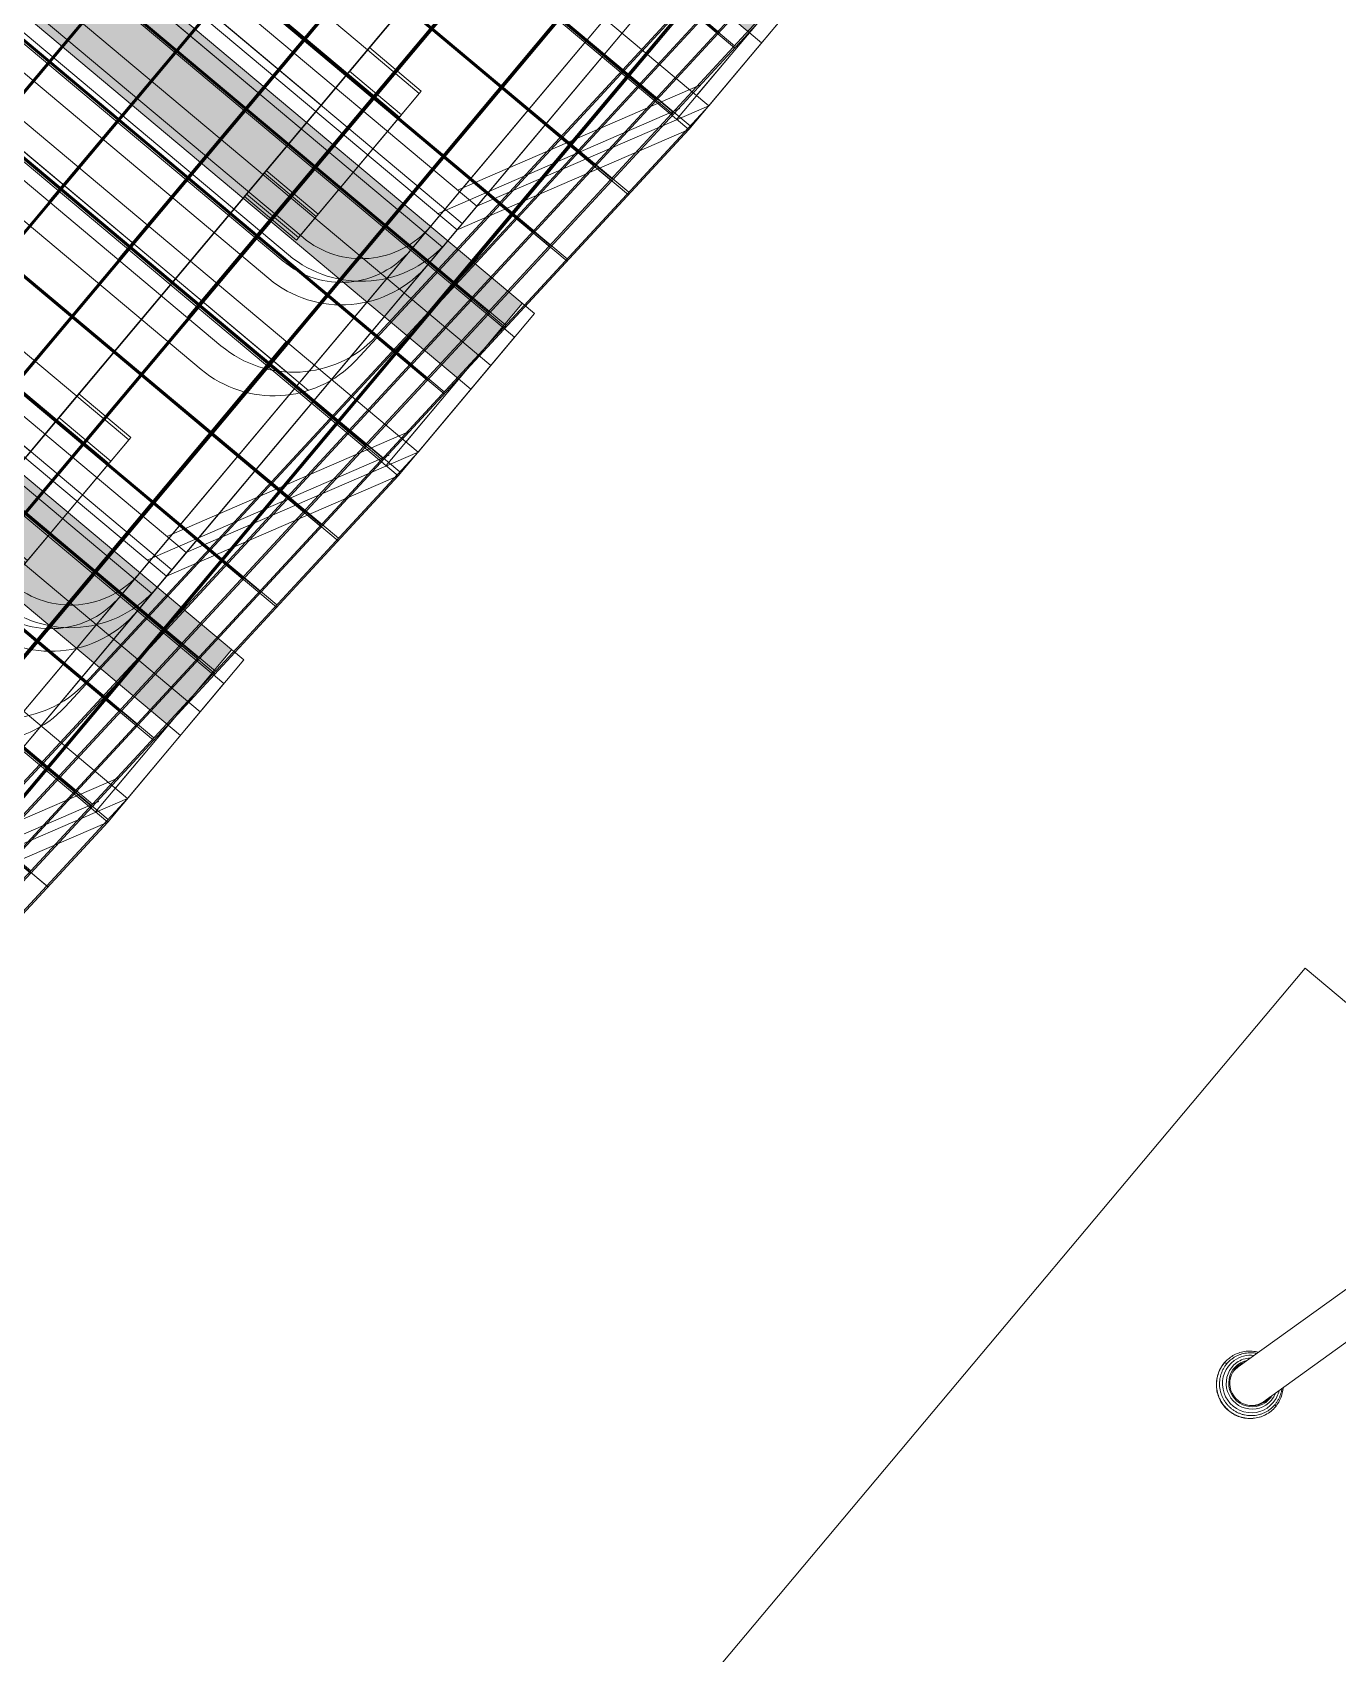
# Model space of a CAD drawing. Header units: metres. Extents: x 822482 to 822767, y 9662202 to 9662512.
# Drawn here: x 822635.982 to 822636.559, y 9662442.482 to 9662443.199 of the extents above; entities that cross this region are included whole.
import ezdxf

# ---------------------------------------------------------------- set-up
doc = ezdxf.new("R2010")
doc.units = ezdxf.units.M
for name, color, linetype, lineweight in [('A-MOB', 251, 'Continuous', 0), ('ARQ_NE_MOBILIÁRIOS', 251, 'Continuous', 0), ('HACHURAS', 167, 'Continuous', 9)]:
    doc.layers.add(name, color=color, linetype=linetype, lineweight=lineweight)

# ---------------------------------------------------------------- blocks, each defined once
blk = doc.blocks.new('cadeira')
at = {"layer": 'A-MOB'}
for p, q in [((2102.233371138036, 1481.501824056042), (2102.217967796245, 1481.562332306529)), ((2102.200078194035, 1481.555387287093), (2102.214909927438, 1481.497124459964)), ((2102.239170110404, 1481.499040519135), (2102.239167104549, 1481.499154637784))]:
    blk.add_line(p, q, dxfattribs=at)
for centre, major_axis, ratio, start_param, end_param in [((2102.224088455531, 1481.499678830536), (0.01237839160458856, 0.003151117329812019), 0.9874720141414076, 0, 0.7291411325507143), ((2102.224088455531, 1481.499678830536), (0.01237839160458856, 0.003151117329812019), 0.9874720141414076, 2.412347571342982, 2.895367441831326), ((2102.224088455531, 1481.499678830536), (0.01237839160458856, 0.003151117329812019), 0.9874720141414076, 2.895367441831326, 6.283185307179586), ((2102.224009324942, 1481.499989675649), (0.01103600799438169, 0.00280939213703249), 0.9874720141414073, 2.561475047485406, 2.8953674418309), ((2102.224009324942, 1481.499989675649), (0.01103600799438169, 0.00280939213703249), 0.9874720141414073, 2.8953674418309, 6.283185307179586), ((2102.22397703717, 1481.50011651024), (-0.01008111655549876, -0.002566309266716033), 0.9874720141414075, 0, 3.555298248629543), ((2102.224009324942, 1481.499989675649), (0.01103600799438169, 0.00280939213703249), 0.9874720141414073, 0, 0.5800136561430572), ((2102.22397703717, 1481.50011651024), (0.009595514118684999, 0.00244269140884473), 0.9874720141414074, 0, 0.2766536155318286), ((2102.224140532737, 1481.499474258003), (-0.009382204595793668, -0.002388390062138288), 0.9874720141414073, 2.840095046081327, 3.321544120279816), ((2102.213809200318, 1481.499028032983), (-0.004499999994516822, -2.221454809279298e-07), 0.1530350702676055, 5.655187444487086, 6.357021691694714), ((2102.22397703717, 1481.50011651024), (-0.01008111655549876, -0.002566309266716033), 0.9874720141414075, 5.869375762309677, 6.036960095424607), ((2102.22397703717, 1481.50011651024), (-0.01008111655549876, -0.002566309266716033), 0.9874720141414075, 6.036960095424607, 6.283185307179586), ((2102.22397703717, 1481.50011651024), (0.009595514118684999, 0.00244269140884473), 0.9874720141414074, 2.864835088083686, 2.895367441830294), ((2102.22397703717, 1481.50011651024), (0.009595514118684999, 0.00244269140884473), 0.9874720141414074, 2.895367441830294, 6.283185307179586), ((2102.224140532737, 1481.499474258003), (-0.009382204595793668, -0.002388390062138288), 0.9874720141414073, 6.103228065211142, 6.283185307179586), ((2102.224140532737, 1481.499474258003), (-0.009382204595793668, -0.002388390062138288), 0.9874720141414073, 0, 0.3015900072702646), ((2102.224140532737, 1481.499474258003), (0.009230605298415248, 0.002349798039165989), 0.9874720141414076, 3.141639120422306, 3.708402070350621), ((2102.224140532737, 1481.499474258003), (0.009230605298415248, 0.002349798039165989), 0.9874720141414076, 5.716370649579977, 6.283133599241613), ((2102.234667141116, 1481.499152173313), (-0.004499999988713245, 3.187174342325258e-07), 0.1530300348553698, 3.145634261303571, 3.847468508499178)]:
    blk.add_ellipse(centre, major_axis=major_axis, ratio=ratio, start_param=start_param, end_param=end_param, dxfattribs=at)
for points, knots in [([(2102.238950593004, 1481.501630477632), (2102.238806876178, 1481.502479113891), (2102.238369806914, 1481.50416260818), (2102.237233901398, 1481.506589976314), (2102.235635073731, 1481.508835642978), (2102.233634540314, 1481.51075781332), (2102.23189317096, 1481.511866151099), (2102.230887551983, 1481.512355533958), (2102.230695396718, 1481.512444032536)], [0, 0, 0, 0, 0.1807600822279326, 0.3704788757132992, 0.5652167844885467, 0.7634922800782372, 0.9552548964499725, 1, 1, 1, 1]), ([(2102.23809186929, 1481.499598648822), (2102.238091901008, 1481.500050533866), (2102.238069484657, 1481.500502285923), (2102.237979971575, 1481.501401175904), (2102.237912874984, 1481.501848312438), (2102.237734647508, 1481.50273366486), (2102.2376235169, 1481.503171879378), (2102.237358291588, 1481.504035167172), (2102.237204197294, 1481.504460239111), (2102.236854528603, 1481.505293147718), (2102.236658954746, 1481.505700983096), (2102.236228210429, 1481.506495490548), (2102.235993040635, 1481.506882161392), (2102.235485369307, 1481.507630615571), (2102.235212868559, 1481.507992397748), (2102.23463315974, 1481.50868759009), (2102.234325952568, 1481.509020999179), (2102.233679789592, 1481.509656234099), (2102.233340834789, 1481.509958058946), (2102.232634441027, 1481.510527218323), (2102.23226700316, 1481.510794551971), (2102.231619255689, 1481.511218757766), (2102.231345220113, 1481.511384950963), (2102.231065647576, 1481.511541544305)], [0, 0, 0, 0, 0.0934142923867353, 0.0934142923867353, 0.1868285847734706, 0.1868285847734706, 0.280242877160206, 0.280242877160206, 0.3736571695469413, 0.3736571695469413, 0.4670714619336767, 0.4670714619336767, 0.5604857543204121, 0.5604857543204121, 0.6539000467071473, 0.6539000467071473, 0.7473143390938825, 0.7473143390938825, 0.8407286314806178, 0.8407286314806178, 0.934142923867353, 0.934142923867353, 1, 1, 1, 1]), ([(2102.212211027376, 1481.507630560065), (2102.212110801082, 1481.507486086855), (2102.211507210675, 1481.506583607455), (2102.210555277793, 1481.504781482077), (2102.209696070664, 1481.502083426929), (2102.209342920315, 1481.500051623663), (2102.209338979707, 1481.498951036807), (2102.209340293914, 1481.498826113031)], [0, 0, 0, 0, 0.05620342930514511, 0.346996053859471, 0.6491272281727599, 0.9602419264744014, 1, 1, 1, 1]), ([(2102.212275051564, 1481.506740222815), (2102.212113446388, 1481.506482383445), (2102.211960375369, 1481.50621934366), (2102.211600797693, 1481.505551848569), (2102.211405215319, 1481.50514168521), (2102.211055529238, 1481.504304614368), (2102.210901426072, 1481.50387770818), (2102.210636182749, 1481.503011263283), (2102.210525043001, 1481.502571725915), (2102.210346797065, 1481.501684251929), (2102.210279691152, 1481.501236316684), (2102.210190159339, 1481.50033636111), (2102.210167733577, 1481.499884342175), (2102.210167755884, 1481.499432457452)], [0, 0, 0, 0, 0.1180880148161279, 0.1180880148161279, 0.2944704118529023, 0.2944704118529023, 0.4708528088896767, 0.4708528088896767, 0.6472352059264511, 0.6472352059264511, 0.8236176029632262, 0.8236176029632262, 1, 1, 1, 1]), ([(2102.239167104549, 1481.499154637784), (2102.239166966856, 1481.497190164077), (2102.238778057567, 1481.495286031647), (2102.237652916981, 1481.492597211223), (2102.237185578959, 1481.491732516898), (2102.236104152527, 1481.490128501437), (2102.235484996019, 1481.489378096127), (2102.234091307636, 1481.487993596417), (2102.233337486259, 1481.487379540466), (2102.231720063039, 1481.486302247579), (2102.230845963562, 1481.485835276622), (2102.229039392131, 1481.485086320668), (2102.22810925564, 1481.484802392491), (2102.226195491086, 1481.484414944632), (2102.225207121339, 1481.48431354914), (2102.223260990281, 1481.484303264651), (2102.222292904781, 1481.484391292413), (2102.220366893747, 1481.484759112481), (2102.219426833394, 1481.485036894128), (2102.217631489954, 1481.485762309464), (2102.216763020151, 1481.486215578655), (2102.21513212012, 1481.487284708712), (2102.214380966227, 1481.487891184336), (2102.213004325848, 1481.489244334414), (2102.212374136946, 1481.490000000242), (2102.211291411589, 1481.491597618401), (2102.210833101395, 1481.492442531568), (2102.210084170001, 1481.494225107877), (2102.209797322406, 1481.49516041025), (2102.209418290297, 1481.497044058968), (2102.209321511958, 1481.498002193891), (2102.209321463836, 1481.498977009629)], [0, 0, 0, 0, 0.1250000000000005, 0.1250000000000005, 0.1875000000000011, 0.1875000000000011, 0.2500000000000006, 0.2500000000000006, 0.3125000000000003, 0.3125000000000003, 0.3749999999999998, 0.3749999999999998, 0.4375000000000004, 0.4375000000000004, 0.5, 0.5, 0.5625000000000008, 0.5625000000000008, 0.6250000000000002, 0.6250000000000002, 0.6874999999999999, 0.6874999999999999, 0.7500000000000004, 0.7500000000000004, 0.8125, 0.8125, 0.875, 0.875, 0.9374999999999999, 0.9374999999999999, 1, 1, 1, 1]), ([(2102.210167755884, 1481.499432457452), (2102.21016777819, 1481.498980606744), (2102.210190245183, 1481.498528891626), (2102.210279852329, 1481.497630079722), (2102.210346992345, 1481.497182984327), (2102.210525299126, 1481.496297717336), (2102.210636465617, 1481.495859547111), (2102.210901754971, 1481.494996349998), (2102.211055877423, 1481.494571324445), (2102.211405594659, 1481.493738509644), (2102.211601188902, 1481.493330721685), (2102.212031966307, 1481.492536309054), (2102.212267148802, 1481.492149685613), (2102.212774838064, 1481.491401325205), (2102.213047344047, 1481.491039589397), (2102.21362705621, 1481.490344487791), (2102.213934261494, 1481.490011123068), (2102.214580414033, 1481.489375973967), (2102.214919360287, 1481.489074190572), (2102.215625730867, 1481.488505110351), (2102.2159931541, 1481.488237814404), (2102.216752940499, 1481.487740283203), (2102.217145302489, 1481.487510048717), (2102.217951188097, 1481.487088857674), (2102.218364710469, 1481.486897901766), (2102.219208934752, 1481.486557106875), (2102.219639635358, 1481.486407268417), (2102.220514068586, 1481.486150151472), (2102.220957799856, 1481.486042873382), (2102.221854021393, 1481.485871910374), (2102.222306510274, 1481.485808225721), (2102.223215889665, 1481.485725062993), (2102.223672778769, 1481.485705585048), (2102.224586558852, 1481.485711023443), (2102.225043448418, 1481.485735939775), (2102.225952829654, 1481.485829926922), (2102.226405319917, 1481.485898997592), (2102.227301545126, 1481.486080628411), (2102.227745278684, 1481.48619318828), (2102.228619717376, 1481.4864607137), (2102.229050421156, 1481.486615678836), (2102.229894652642, 1481.486966522634), (2102.230308179041, 1481.487162400751), (2102.231114073521, 1481.487593184363), (2102.231506440355, 1481.48782808919), (2102.232266237209, 1481.488334664246), (2102.232633666054, 1481.488606333691), (2102.233340048574, 1481.489183821964), (2102.233679001155, 1481.489489639898), (2102.234325167002, 1481.490132480278), (2102.234632379268, 1481.490469501729), (2102.235212105979, 1481.491171503778), (2102.235484619528, 1481.49153648329), (2102.235992324439, 1481.492290886852), (2102.236227515015, 1481.492680309736), (2102.236658309018, 1481.49347985004), (2102.236853911778, 1481.493889966223), (2102.237203646402, 1481.494726943837), (2102.237357777725, 1481.495153803973), (2102.237623085089, 1481.496020158952), (2102.237734260719, 1481.496459652454), (2102.23791258596, 1481.497347041953), (2102.237979735294, 1481.497794936577), (2102.238069361171, 1481.498694815192), (2102.238091837574, 1481.499146797792), (2102.23809186929, 1481.499598648822)], [0, 0, 0, 0, 0.03125, 0.03125, 0.0625, 0.0625, 0.09375, 0.09375, 0.125, 0.125, 0.15625, 0.15625, 0.1875, 0.1875, 0.21875, 0.21875, 0.25, 0.25, 0.28125, 0.28125, 0.3125, 0.3125, 0.34375, 0.34375, 0.375, 0.375, 0.40625, 0.40625, 0.4375, 0.4375, 0.46875, 0.46875, 0.5, 0.5, 0.53125, 0.53125, 0.5625, 0.5625, 0.59375, 0.59375, 0.625, 0.625, 0.65625, 0.65625, 0.6875, 0.6875, 0.71875, 0.71875, 0.75, 0.75, 0.78125, 0.78125, 0.8125, 0.8125, 0.84375, 0.84375, 0.875, 0.875, 0.90625, 0.90625, 0.9375, 0.9375, 0.96875, 0.96875, 1, 1, 1, 1]), ([(2102.21050607089, 1481.493243194277), (2102.210507935581, 1481.493238743409), (2102.21050980246, 1481.493234293635), (2102.210885484741, 1481.492340109819), (2102.211342996375, 1481.491496668882), (2102.212423834489, 1481.48990183545), (2102.213052924802, 1481.489147486874), (2102.214427167177, 1481.48779669388), (2102.215177011425, 1481.487191275626), (2102.216805069542, 1481.486124008575), (2102.217672024981, 1481.485671529796), (2102.21946424117, 1481.484947378038), (2102.220402662882, 1481.484670080592), (2102.222325316877, 1481.484302901634), (2102.22329171533, 1481.484215027346), (2102.225234455353, 1481.484225293918), (2102.226221102553, 1481.484326512593), (2102.228131531865, 1481.48471328522), (2102.229060046973, 1481.484996718541), (2102.230863471058, 1481.485744369693), (2102.23173604663, 1481.486210526418), (2102.233350651558, 1481.487285942165), (2102.234103158442, 1481.487898927419), (2102.235494419231, 1481.489281015544), (2102.236112496149, 1481.490030112358), (2102.23719203808, 1481.491631332649), (2102.237658561435, 1481.492494519754), (2102.238781741729, 1481.495178655544), (2102.239169972951, 1481.497079468105), (2102.239170110404, 1481.499040519135)], [0, 0, 0, 0, 0.0003570153516637432, 0.0003570153516637432, 0.07176008568368761, 0.07176008568368761, 0.1431631560157113, 0.1431631560157113, 0.2145662263477359, 0.2145662263477359, 0.2859692966797596, 0.2859692966797596, 0.357372367011783, 0.357372367011783, 0.4287754373438079, 0.4287754373438079, 0.5001785076758314, 0.5001785076758314, 0.5715815780078561, 0.5715815780078561, 0.6429846483398797, 0.6429846483398797, 0.7143877186719032, 0.7143877186719032, 0.7857907890039266, 0.7857907890039266, 0.8571938593359515, 0.8571938593359515, 1, 1, 1, 1])]:
    blk.add_open_spline(points, degree=3, knots=knots, dxfattribs=at)
for points, degree in [([(2102.238957638651, 1481.501618758695), (2102.239096524457, 1481.500809404452), (2102.239167162972, 1481.499988167437), (2102.239167104549, 1481.499154637784)], 3), ([(2102.239165062635, 1481.499426452746), (2102.239163555301, 1481.499483848973), (2102.239162047968, 1481.499541245201)], 2), ([(2102.239170110404, 1481.499040519135), (2102.239170119391, 1481.499168736877), (2102.239168452616, 1481.499296663241), (2102.239165119026, 1481.499424299725)], 3), ([(2102.210917173263, 1481.492346884321), (2102.210943291679, 1481.492295756803), (2102.210969410095, 1481.492244629286)], 2)]:
    blk.add_open_spline(points, degree=degree, dxfattribs=at)
blk = doc.blocks.new('carro grande')
at = {"ltscale": 0.008}
blk.add_hatch(color=8, dxfattribs=at).paths.add_polyline_path([(927.9740826328996, 947.0928926636606), (927.9440826328989, 947.0928926636606), (927.9440826328988, 946.3568926636598), (927.9740826328996, 946.3568926636598)])
at = {"layer": 'HACHURAS', "ltscale": 0.008}
h = blk.add_hatch(dxfattribs=at)
h.set_pattern_fill('_USER', color=8, scale=0.04, style=0, double=1, pattern_type=0)
h.set_pattern_definition([(0, (-293.621430023385, -282.7408376272304), (0, 0.04), []), (90, (-293.621430023385, -282.7408376272304), (-0.04, 0), [])])
edge = h.paths.add_edge_path()
edge.add_line((927.8940826328998, 947.0998926636602), (927.8940826328997, 946.3498926636611))
edge.add_line((927.8940826328997, 946.3498926636611), (926.9210395043773, 946.397029439791))
edge.add_arc((926.9240826328993, 946.4469367475605), 0.04999999999995457, 179.9999999994789, 266.51067509481254, ccw=False)
edge.add_line((926.8740826328993, 946.4469367475609), (926.8740826328992, 947.0028485797625))
edge.add_arc((926.9240826328975, 947.0028485797642), 0.04999999999824922, 93.4893249071348, 180.0000000019541, ccw=False)
edge.add_line((926.9210395043739, 947.0527558875318), (927.8940826328998, 947.0998926636602))
at = {"color": 8, "ltscale": 0.008}
for p, q in [((927.8940826328993, 947.0998926636602), (926.9210395043713, 947.0527558875317)), ((927.794082632899, 947.0498926636609), (927.8940826328993, 947.0998926636602)), ((927.8940826328997, 946.3498926636602), (927.8940826328998, 947.0998926636602)), ((927.9740826328992, 947.0998926636602), (927.8940826328993, 947.0998926636602)), ((927.9440826328988, 946.3498926636602), (927.9440826328989, 947.0998926636603)), ((927.9740826328996, 946.3498926636602), (927.9740826328997, 947.0998926636603)), ((927.794082632899, 947.0387123237723), (927.8985547688548, 947.0909483917493)), ((927.9740826328992, 947.0928926636606), (927.8940826328993, 947.0928926636606)), ((927.794082632899, 947.0498926636609), (926.9740826328994, 947.0498926636611)), ((927.7840826328991, 946.3998926636594), (927.7840826328991, 947.0498926636609)), ((927.7940826328992, 946.3998926636594), (927.7940826328993, 947.0498926636609)), ((927.794082632899, 947.0398926636607), (926.9740826328994, 947.0398926636608)), ((926.8740826328992, 947.0028485797625), (926.8740826328993, 946.4469367475609)), ((926.9240826328986, 946.9998926636614), (926.9240826328986, 946.4498926636621)), ((926.9340826328989, 946.9998926636614), (926.9340826328988, 946.4498926636621))]:
    blk.add_line(p, q, dxfattribs=at)
for points in [[(926.9450036552695, 946.998324516711), (927.0159622063288, 946.998324516711), (927.0159622063288, 946.9683378143196), (926.9450036552694, 946.9683378143196)], [(927.7463855704603, 946.9983245167094), (927.8173441215198, 946.9983245167093), (927.8173441215199, 946.9683378143179), (927.7463855704603, 946.9683378143179)], [(927.7840826328991, 946.9683378143179), (927.0159622063292, 946.9683378143196), (927.015962206329, 946.4815708152031), (927.7840826328991, 946.4815708152017)]]:
    blk.add_lwpolyline(points, close=True, dxfattribs=at)
for centre, radius, start in [((926.9240826328983, 947.0028485797625), 0.05, 93.48932491086819), ((926.9740826328994, 946.9998926636614), 0.05, 89.99999999998697), ((926.9740826328994, 946.9998926636614), 0.04, 89.99999999998697)]:
    blk.add_arc(centre, radius, start, 179.999999999987, dxfattribs=at)
blk = doc.blocks.new('A$C8f1b9c42')
at = {"layer": 'ARQ_NE_MOBILIÁRIOS', "transparency": 33554687}
blk.add_lwpolyline([(377.1528163412586, -236.7719869157299), (377.1528163403273, -237.463397981599), (375.7528325840831, -237.4633979825303), (375.7528325812891, -236.763397982344), (377.1528325844556, -236.7633979860693)], dxfattribs=at)
at = {"layer": 'ARQ_NE_MOBILIÁRIOS', "xscale": -1, "rotation": 90}
for p in [(1324.700049704872, 690.7215130077675), (1324.700049704872, 690.7078759726137), (1324.700049703941, 690.5215130075812), (1324.700049705803, 690.5078759714961), (1324.700049705803, 690.3215130083263), (1324.700049704872, 690.3078759703785), (1324.700049703941, 690.12151300814), (1324.700049703941, 690.1078759720549), (1324.700049705803, 689.9215130060911), (1324.700049704872, 689.9078759709373), (1324.700049703941, 689.7215130068362), (1324.700049704872, 689.7078759726137), (1324.700049703941, 689.5215130085126), (1324.700049705803, 689.5078759733588)]:
    blk.add_blockref('carro grande', p, dxfattribs=at)
at = {"layer": 'ARQ_NE_MOBILIÁRIOS', "transparency": 33554687, "xscale": -1, "rotation": 180.0000000035434}
blk.add_blockref('cadeira', (-1725.171158316545, 1244.192537120543), dxfattribs=at)

msp = doc.modelspace()

# ---------------------------------------------------------------- block references
at = {"ltscale": 10, "rotation": 140.0090103764572}
msp.add_blockref('A$C8f1b9c42', (822772.889044792, 9662018.469655523), dxfattribs=at)

doc.saveas('drawing.dxf')
